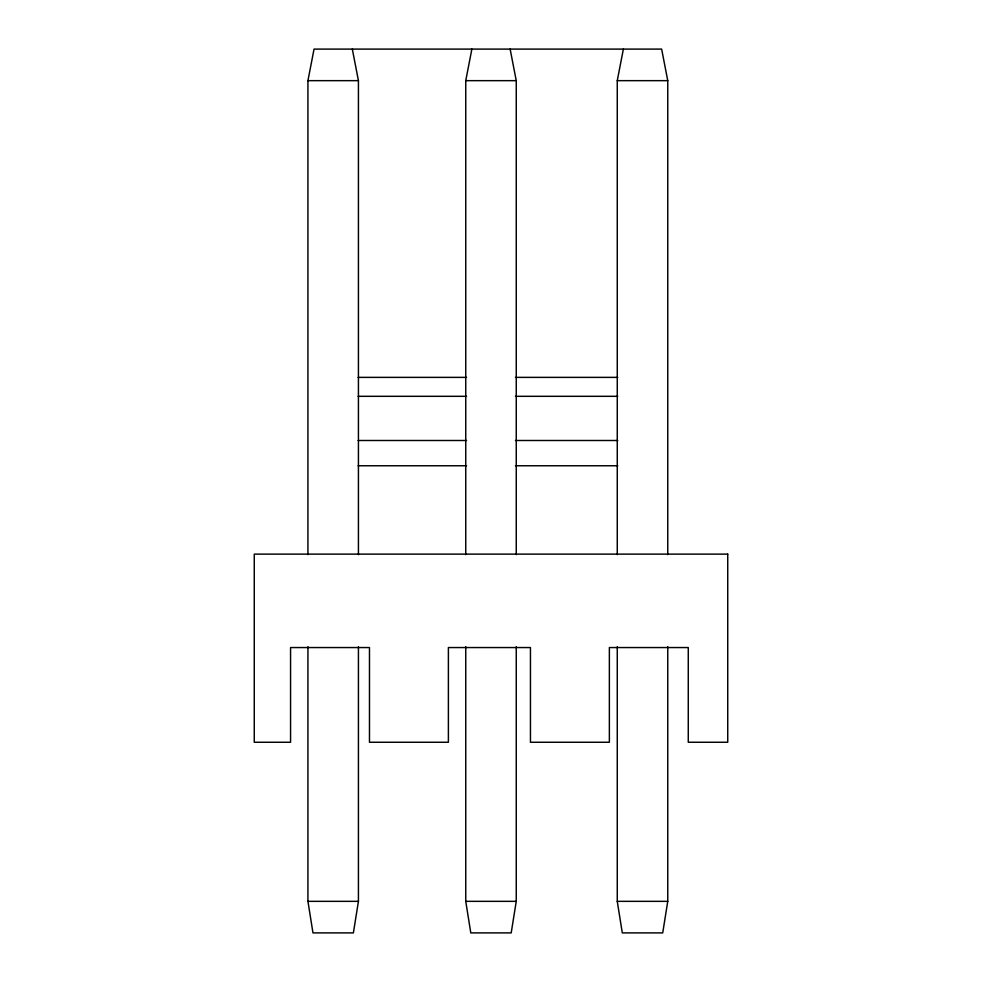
<?xml version="1.0" encoding="UTF-8"?>
<svg xmlns="http://www.w3.org/2000/svg" width="982" height="982" viewBox="0 0 982 982"><rect width="100%" height="100%" fill="white"/><g stroke="black" fill="none" stroke-linecap="round" stroke-linejoin="round"><path stroke-width="1.47" d="M358.43 646.696L358.43 901.341L353.385 932.9L312.976 932.9L307.931 901.341L307.931 646.696M516.25 646.696L516.25 901.341L511.205 932.9L470.795 932.9L465.75 901.341L465.75 646.696M667.76 646.696L667.76 901.341L662.715 932.9L622.306 932.9L617.261 901.341L617.261 646.696M307.931 554.658L307.931 80.659L314.044 49.1L661.647 49.1L667.76 80.659L667.76 554.658M465.75 554.658L465.75 80.659L471.863 49.1M617.261 554.658L617.261 80.659L623.374 49.1M307.931 80.659L358.43 80.659L358.43 554.658M465.75 80.659L516.25 80.659L516.25 554.658M617.261 80.659L667.76 80.659M358.123 377.37L466.56 377.37M515.44 377.37L617.764 377.37M358.123 396.311L466.56 396.311M515.44 396.311L617.764 396.311M358.123 440.501L466.56 440.501M515.44 440.501L617.764 440.501M358.123 465.75L466.56 465.75M515.44 465.75L617.764 465.75M307.931 901.341L358.43 901.341M465.75 901.341L516.25 901.341M617.261 901.341L667.76 901.341M510.137 49.1L516.25 80.659M352.317 49.1L358.43 80.659M727.736 554.13L254.264 554.13L254.264 742.257L290.562 742.257L290.562 647.555L369.478 647.555L369.478 742.257L448.393 742.257L448.393 647.555L530.452 647.555L530.452 742.257L609.368 742.257L609.368 647.555L688.272 647.555L688.272 742.257L727.736 742.257L727.736 554.13"/></g></svg>
